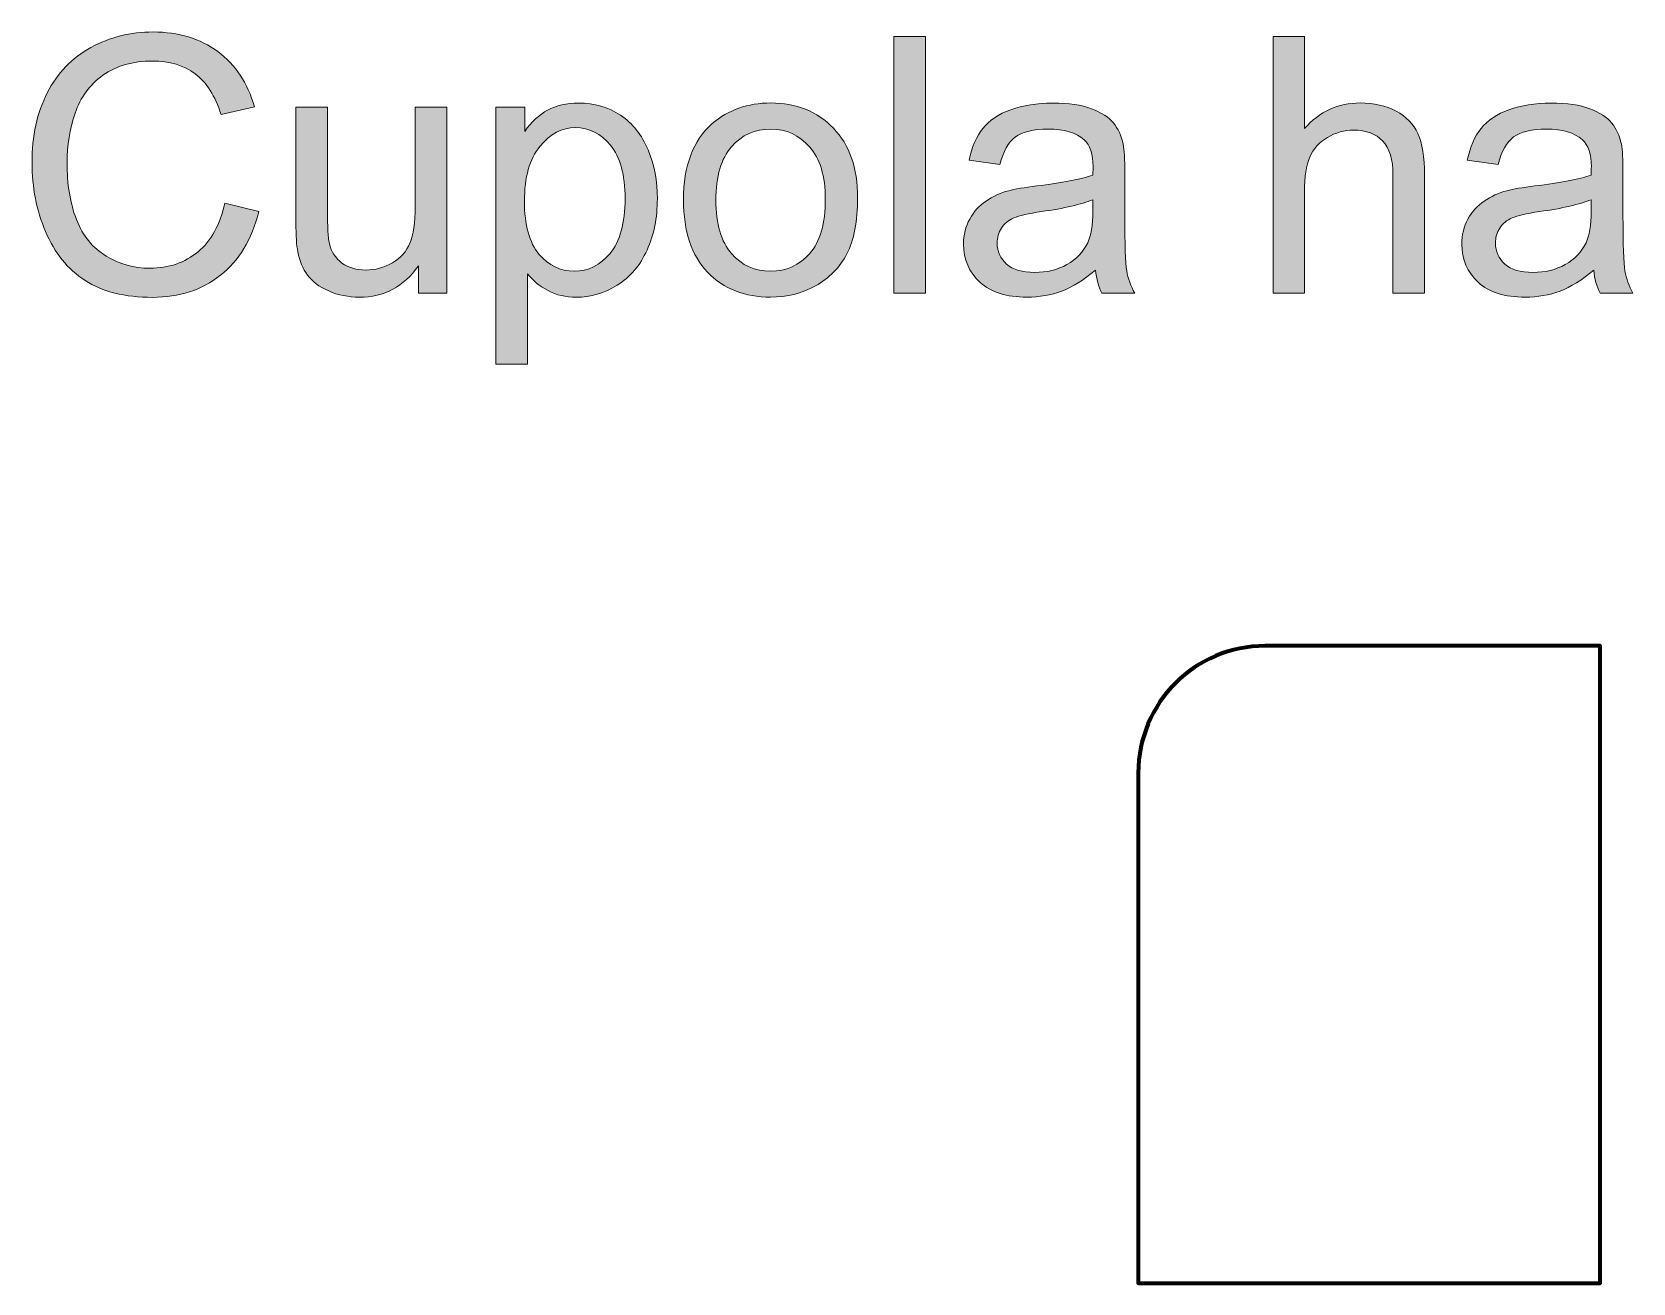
# Model space of a CAD drawing. Header units: inches. Extents: x 247 to 2765, y -1897 to -1110.
# Drawn here: x 1013.36 to 1032.27, y -1322.54 to -1307.76 of the extents above; entities that cross this region are included whole.
import ezdxf

# ---------------------------------------------------------------- set-up
doc = ezdxf.new("R2010")
doc.units = ezdxf.units.IN
doc.header["$MEASUREMENT"] = 0
doc.layers.add('Layer 1', color=7, linetype='Continuous')

# ---------------------------------------------------------------- blocks, each defined once
blk = doc.blocks.new('block 133')
at = {"layer": 'Layer 1', "true_color": 0x3cb54a}
h = blk.add_hatch(color=95, dxfattribs=at)
h.dxf.hatch_style = 2
edge = h.paths.add_edge_path()
edge.add_spline(control_points=[(1015.636, -1309.785), (1015.636, -1309.785), (1016.037, -1309.886), (1016.037, -1309.886), (1015.953, -1310.216), (1015.801, -1310.467), (1015.583, -1310.639), (1015.364, -1310.812), (1015.098, -1310.899), (1014.782, -1310.899), (1014.455, -1310.899), (1014.189, -1310.833), (1013.984, -1310.7), (1013.779, -1310.567), (1013.624, -1310.374), (1013.518, -1310.122), (1013.41, -1309.869), (1013.358, -1309.599), (1013.358, -1309.309), (1013.358, -1308.993), (1013.418, -1308.718), (1013.538, -1308.483), (1013.659, -1308.248), (1013.83, -1308.07), (1014.053, -1307.947), (1014.276, -1307.825), (1014.521, -1307.764), (1014.788, -1307.764), (1015.091, -1307.764), (1015.346, -1307.842), (1015.553, -1307.996), (1015.76, -1308.15), (1015.904, -1308.367), (1015.985, -1308.647), (1015.985, -1308.647), (1015.591, -1308.74), (1015.591, -1308.74), (1015.521, -1308.52), (1015.419, -1308.359), (1015.285, -1308.259), (1015.151, -1308.159), (1014.984, -1308.108), (1014.781, -1308.108), (1014.548, -1308.108), (1014.353, -1308.163), (1014.196, -1308.276), (1014.04, -1308.387), (1013.93, -1308.536), (1013.866, -1308.725), (1013.803, -1308.913), (1013.771, -1309.107), (1013.771, -1309.306), (1013.771, -1309.563), (1013.808, -1309.789), (1013.884, -1309.981), (1013.959, -1310.174), (1014.076, -1310.317), (1014.234, -1310.412), (1014.392, -1310.507), (1014.564, -1310.555), (1014.749, -1310.555), (1014.974, -1310.555), (1015.164, -1310.49), (1015.319, -1310.36), (1015.475, -1310.232), (1015.58, -1310.04), (1015.636, -1309.785)], knot_values=[0, 0, 0, 0, 1, 1, 1, 2, 2, 2, 3, 3, 3, 4, 4, 4, 5, 5, 5, 6, 6, 6, 7, 7, 7, 8, 8, 8, 9, 9, 9, 10, 10, 10, 11, 11, 11, 12, 12, 12, 13, 13, 13, 14, 14, 14, 15, 15, 15, 16, 16, 16, 17, 17, 17, 18, 18, 18, 19, 19, 19, 20, 20, 20, 21, 21, 21, 22, 22, 22, 22], degree=3, periodic=1)
h = blk.add_hatch(color=95, dxfattribs=at)
h.dxf.hatch_style = 2
h.paths.add_polyline_path([(1023.538, -1310.848), (1023.538, -1307.818), (1023.91, -1307.818), (1023.91, -1310.848)])
h = blk.add_hatch(color=95, dxfattribs=at)
h.dxf.hatch_style = 2
edge = h.paths.add_edge_path()
edge.add_spline(control_points=[(1028.017, -1310.848), (1028.017, -1310.848), (1028.017, -1307.818), (1028.017, -1307.818), (1028.017, -1307.818), (1028.389, -1307.818), (1028.389, -1307.818), (1028.389, -1307.818), (1028.389, -1308.904), (1028.389, -1308.904), (1028.563, -1308.704), (1028.782, -1308.603), (1029.046, -1308.603), (1029.209, -1308.603), (1029.35, -1308.635), (1029.47, -1308.698), (1029.59, -1308.763), (1029.675, -1308.852), (1029.727, -1308.965), (1029.779, -1309.077), (1029.805, -1309.241), (1029.805, -1309.457), (1029.805, -1309.457), (1029.805, -1310.848), (1029.805, -1310.848), (1029.805, -1310.848), (1029.433, -1310.848), (1029.433, -1310.848), (1029.433, -1310.848), (1029.433, -1309.457), (1029.433, -1309.457), (1029.433, -1309.271), (1029.393, -1309.135), (1029.311, -1309.051), (1029.231, -1308.966), (1029.117, -1308.924), (1028.97, -1308.924), (1028.859, -1308.924), (1028.756, -1308.953), (1028.658, -1309.01), (1028.56, -1309.067), (1028.491, -1309.145), (1028.451, -1309.242), (1028.409, -1309.34), (1028.388, -1309.475), (1028.388, -1309.647), (1028.388, -1309.647), (1028.388, -1310.848), (1028.388, -1310.848), (1028.388, -1310.848), (1028.017, -1310.848), (1028.017, -1310.848), (1028.017, -1310.848), (1028.017, -1310.848), (1028.017, -1310.848)], knot_values=[0, 0, 0, 0, 1, 1, 1, 2, 2, 2, 3, 3, 3, 4, 4, 4, 5, 5, 5, 6, 6, 6, 7, 7, 7, 8, 8, 8, 9, 9, 9, 10, 10, 10, 11, 11, 11, 12, 12, 12, 13, 13, 13, 14, 14, 14, 15, 15, 15, 16, 16, 16, 17, 17, 17, 18, 18, 18, 18], degree=3, periodic=1)
h = blk.add_hatch(color=95, dxfattribs=at)
h.dxf.hatch_style = 2
edge = h.paths.add_edge_path()
edge.add_spline(control_points=[(1017.922, -1310.848), (1017.922, -1310.848), (1017.922, -1310.525), (1017.922, -1310.525), (1017.751, -1310.773), (1017.518, -1310.897), (1017.225, -1310.897), (1017.095, -1310.897), (1016.974, -1310.873), (1016.862, -1310.823), (1016.749, -1310.773), (1016.666, -1310.711), (1016.612, -1310.636), (1016.557, -1310.561), (1016.519, -1310.469), (1016.497, -1310.36), (1016.482, -1310.287), (1016.475, -1310.172), (1016.475, -1310.013), (1016.475, -1310.013), (1016.475, -1308.653), (1016.475, -1308.653), (1016.475, -1308.653), (1016.847, -1308.653), (1016.847, -1308.653), (1016.847, -1308.653), (1016.847, -1309.871), (1016.847, -1309.871), (1016.847, -1310.065), (1016.855, -1310.196), (1016.87, -1310.264), (1016.893, -1310.361), (1016.943, -1310.438), (1017.019, -1310.494), (1017.095, -1310.549), (1017.188, -1310.577), (1017.3, -1310.577), (1017.412, -1310.577), (1017.516, -1310.548), (1017.615, -1310.491), (1017.712, -1310.434), (1017.782, -1310.356), (1017.822, -1310.258), (1017.862, -1310.16), (1017.884, -1310.016), (1017.884, -1309.829), (1017.884, -1309.829), (1017.884, -1308.653), (1017.884, -1308.653), (1017.884, -1308.653), (1018.256, -1308.653), (1018.256, -1308.653), (1018.256, -1308.653), (1018.256, -1310.848), (1018.256, -1310.848), (1018.256, -1310.848), (1017.922, -1310.848), (1017.922, -1310.848), (1017.922, -1310.848), (1017.922, -1310.848), (1017.922, -1310.848)], knot_values=[0, 0, 0, 0, 1, 1, 1, 2, 2, 2, 3, 3, 3, 4, 4, 4, 5, 5, 5, 6, 6, 6, 7, 7, 7, 8, 8, 8, 9, 9, 9, 10, 10, 10, 11, 11, 11, 12, 12, 12, 13, 13, 13, 14, 14, 14, 15, 15, 15, 16, 16, 16, 17, 17, 17, 18, 18, 18, 19, 19, 19, 20, 20, 20, 20], degree=3, periodic=1)
h = blk.add_hatch(color=95, dxfattribs=at)
h.dxf.hatch_style = 2
edge = h.paths.add_edge_path()
edge.add_spline(control_points=[(1018.838, -1311.689), (1018.838, -1311.689), (1018.838, -1308.653), (1018.838, -1308.653), (1018.838, -1308.653), (1019.177, -1308.653), (1019.177, -1308.653), (1019.177, -1308.653), (1019.177, -1308.939), (1019.177, -1308.939), (1019.257, -1308.827), (1019.346, -1308.743), (1019.448, -1308.687), (1019.549, -1308.632), (1019.671, -1308.604), (1019.814, -1308.604), (1020.001, -1308.604), (1020.166, -1308.652), (1020.31, -1308.748), (1020.453, -1308.844), (1020.561, -1308.981), (1020.634, -1309.157), (1020.707, -1309.332), (1020.744, -1309.525), (1020.744, -1309.734), (1020.744, -1309.959), (1020.704, -1310.161), (1020.622, -1310.341), (1020.542, -1310.521), (1020.425, -1310.659), (1020.271, -1310.754), (1020.118, -1310.851), (1019.956, -1310.898), (1019.787, -1310.898), (1019.663, -1310.898), (1019.551, -1310.872), (1019.453, -1310.82), (1019.355, -1310.767), (1019.273, -1310.701), (1019.21, -1310.621), (1019.21, -1310.621), (1019.21, -1311.689), (1019.21, -1311.689), (1019.21, -1311.689), (1018.838, -1311.689), (1018.838, -1311.689), (1018.838, -1311.689), (1018.838, -1311.689), (1018.838, -1311.689)], knot_values=[0, 0, 0, 0, 1, 1, 1, 2, 2, 2, 3, 3, 3, 4, 4, 4, 5, 5, 5, 6, 6, 6, 7, 7, 7, 8, 8, 8, 9, 9, 9, 10, 10, 10, 11, 11, 11, 12, 12, 12, 13, 13, 13, 14, 14, 14, 15, 15, 15, 16, 16, 16, 16], degree=3, periodic=1)
edge = h.paths.add_edge_path()
edge.add_spline(control_points=[(1019.174, -1309.763), (1019.174, -1310.045), (1019.232, -1310.254), (1019.346, -1310.388), (1019.46, -1310.524), (1019.599, -1310.591), (1019.762, -1310.591), (1019.927, -1310.591), (1020.068, -1310.521), (1020.186, -1310.381), (1020.303, -1310.241), (1020.363, -1310.024), (1020.363, -1309.731), (1020.363, -1309.451), (1020.305, -1309.241), (1020.19, -1309.103), (1020.075, -1308.963), (1019.938, -1308.894), (1019.778, -1308.894), (1019.62, -1308.894), (1019.479, -1308.968), (1019.357, -1309.116), (1019.235, -1309.264), (1019.174, -1309.48), (1019.174, -1309.763)], knot_values=[0, 0, 0, 0, 1, 1, 1, 2, 2, 2, 3, 3, 3, 4, 4, 4, 5, 5, 5, 6, 6, 6, 7, 7, 7, 8, 8, 8, 8], degree=3, periodic=1)
h = blk.add_hatch(color=95, dxfattribs=at)
h.dxf.hatch_style = 2
edge = h.paths.add_edge_path()
edge.add_spline(control_points=[(1021.053, -1309.75), (1021.053, -1309.344), (1021.166, -1309.043), (1021.392, -1308.847), (1021.581, -1308.684), (1021.812, -1308.603), (1022.083, -1308.603), (1022.384, -1308.603), (1022.632, -1308.702), (1022.823, -1308.9), (1023.015, -1309.098), (1023.11, -1309.371), (1023.11, -1309.719), (1023.11, -1310.002), (1023.067, -1310.224), (1022.983, -1310.386), (1022.898, -1310.548), (1022.774, -1310.673), (1022.612, -1310.763), (1022.45, -1310.853), (1022.274, -1310.897), (1022.082, -1310.897), (1021.775, -1310.897), (1021.527, -1310.799), (1021.337, -1310.602), (1021.148, -1310.405), (1021.053, -1310.121), (1021.053, -1309.75)], knot_values=[0, 0, 0, 0, 1, 1, 1, 2, 2, 2, 3, 3, 3, 4, 4, 4, 5, 5, 5, 6, 6, 6, 7, 7, 7, 8, 8, 8, 9, 9, 9, 9], degree=3, periodic=1)
edge = h.paths.add_edge_path()
edge.add_spline(control_points=[(1021.436, -1309.75), (1021.436, -1310.031), (1021.498, -1310.242), (1021.62, -1310.382), (1021.742, -1310.521), (1021.897, -1310.591), (1022.083, -1310.591), (1022.267, -1310.591), (1022.421, -1310.521), (1022.544, -1310.381), (1022.667, -1310.24), (1022.728, -1310.026), (1022.728, -1309.738), (1022.728, -1309.466), (1022.666, -1309.261), (1022.543, -1309.121), (1022.419, -1308.981), (1022.267, -1308.911), (1022.084, -1308.911), (1021.897, -1308.911), (1021.742, -1308.981), (1021.62, -1309.12), (1021.497, -1309.259), (1021.436, -1309.469), (1021.436, -1309.75)], knot_values=[0, 0, 0, 0, 1, 1, 1, 2, 2, 2, 3, 3, 3, 4, 4, 4, 5, 5, 5, 6, 6, 6, 7, 7, 7, 8, 8, 8, 8], degree=3, periodic=1)
h = blk.add_hatch(color=95, dxfattribs=at)
h.dxf.hatch_style = 2
edge = h.paths.add_edge_path()
edge.add_spline(control_points=[(1025.919, -1310.577), (1025.781, -1310.694), (1025.648, -1310.777), (1025.521, -1310.825), (1025.394, -1310.873), (1025.257, -1310.897), (1025.111, -1310.897), (1024.87, -1310.897), (1024.685, -1310.839), (1024.555, -1310.721), (1024.426, -1310.603), (1024.361, -1310.452), (1024.361, -1310.269), (1024.361, -1310.162), (1024.385, -1310.063), (1024.434, -1309.974), (1024.483, -1309.886), (1024.546, -1309.814), (1024.626, -1309.761), (1024.706, -1309.707), (1024.795, -1309.666), (1024.894, -1309.639), (1024.967, -1309.619), (1025.078, -1309.601), (1025.225, -1309.583), (1025.526, -1309.547), (1025.747, -1309.504), (1025.889, -1309.455), (1025.89, -1309.404), (1025.891, -1309.372), (1025.891, -1309.358), (1025.891, -1309.207), (1025.856, -1309.1), (1025.786, -1309.038), (1025.69, -1308.954), (1025.549, -1308.912), (1025.362, -1308.912), (1025.187, -1308.912), (1025.058, -1308.943), (1024.974, -1309.004), (1024.891, -1309.066), (1024.829, -1309.174), (1024.79, -1309.33), (1024.79, -1309.33), (1024.426, -1309.28), (1024.426, -1309.28), (1024.459, -1309.125), (1024.513, -1308.999), (1024.589, -1308.903), (1024.665, -1308.808), (1024.774, -1308.734), (1024.918, -1308.682), (1025.061, -1308.631), (1025.227, -1308.604), (1025.416, -1308.604), (1025.603, -1308.604), (1025.756, -1308.626), (1025.873, -1308.671), (1025.99, -1308.715), (1026.076, -1308.77), (1026.131, -1308.838), (1026.186, -1308.904), (1026.225, -1308.989), (1026.247, -1309.091), (1026.259, -1309.154), (1026.266, -1309.269), (1026.266, -1309.434), (1026.266, -1309.434), (1026.266, -1309.93), (1026.266, -1309.93), (1026.266, -1310.276), (1026.273, -1310.495), (1026.288, -1310.586), (1026.304, -1310.677), (1026.336, -1310.766), (1026.383, -1310.85), (1026.383, -1310.85), (1025.994, -1310.85), (1025.994, -1310.85), (1025.955, -1310.77), (1025.93, -1310.68), (1025.919, -1310.577)], knot_values=[0, 0, 0, 0, 1, 1, 1, 2, 2, 2, 3, 3, 3, 4, 4, 4, 5, 5, 5, 6, 6, 6, 7, 7, 7, 8, 8, 8, 9, 9, 9, 10, 10, 10, 11, 11, 11, 12, 12, 12, 13, 13, 13, 14, 14, 14, 15, 15, 15, 16, 16, 16, 17, 17, 17, 18, 18, 18, 19, 19, 19, 20, 20, 20, 21, 21, 21, 22, 22, 22, 23, 23, 23, 24, 24, 24, 25, 25, 25, 26, 26, 26, 27, 27, 27, 27], degree=3, periodic=1)
edge = h.paths.add_edge_path()
edge.add_spline(control_points=[(1025.888, -1309.746), (1025.753, -1309.8), (1025.55, -1309.848), (1025.28, -1309.886), (1025.127, -1309.908), (1025.019, -1309.933), (1024.956, -1309.96), (1024.892, -1309.988), (1024.843, -1310.028), (1024.809, -1310.082), (1024.774, -1310.135), (1024.758, -1310.193), (1024.758, -1310.259), (1024.758, -1310.357), (1024.794, -1310.441), (1024.869, -1310.506), (1024.945, -1310.573), (1025.055, -1310.605), (1025.2, -1310.605), (1025.343, -1310.605), (1025.471, -1310.574), (1025.582, -1310.511), (1025.693, -1310.448), (1025.776, -1310.363), (1025.828, -1310.254), (1025.868, -1310.171), (1025.888, -1310.046), (1025.888, -1309.882), (1025.888, -1309.882), (1025.888, -1309.746), (1025.888, -1309.746), (1025.888, -1309.746), (1025.888, -1309.746), (1025.888, -1309.746)], knot_values=[0, 0, 0, 0, 1, 1, 1, 2, 2, 2, 3, 3, 3, 4, 4, 4, 5, 5, 5, 6, 6, 6, 7, 7, 7, 8, 8, 8, 9, 9, 9, 10, 10, 10, 11, 11, 11, 11], degree=3, periodic=1)
h = blk.add_hatch(color=95, dxfattribs=at)
h.dxf.hatch_style = 2
edge = h.paths.add_edge_path()
edge.add_spline(control_points=[(1031.804, -1310.577), (1031.666, -1310.694), (1031.533, -1310.777), (1031.406, -1310.825), (1031.278, -1310.873), (1031.142, -1310.897), (1030.996, -1310.897), (1030.754, -1310.897), (1030.569, -1310.839), (1030.44, -1310.721), (1030.31, -1310.603), (1030.246, -1310.452), (1030.246, -1310.269), (1030.246, -1310.162), (1030.27, -1310.063), (1030.319, -1309.974), (1030.368, -1309.886), (1030.432, -1309.814), (1030.511, -1309.761), (1030.59, -1309.707), (1030.68, -1309.666), (1030.779, -1309.639), (1030.852, -1309.619), (1030.962, -1309.601), (1031.11, -1309.583), (1031.411, -1309.547), (1031.632, -1309.504), (1031.774, -1309.455), (1031.775, -1309.404), (1031.776, -1309.372), (1031.776, -1309.358), (1031.776, -1309.207), (1031.74, -1309.1), (1031.671, -1309.038), (1031.575, -1308.954), (1031.434, -1308.912), (1031.247, -1308.912), (1031.072, -1308.912), (1030.942, -1308.943), (1030.858, -1309.004), (1030.775, -1309.066), (1030.714, -1309.174), (1030.674, -1309.33), (1030.674, -1309.33), (1030.31, -1309.28), (1030.31, -1309.28), (1030.344, -1309.125), (1030.398, -1308.999), (1030.474, -1308.903), (1030.549, -1308.808), (1030.659, -1308.734), (1030.803, -1308.682), (1030.946, -1308.631), (1031.112, -1308.604), (1031.301, -1308.604), (1031.488, -1308.604), (1031.641, -1308.626), (1031.758, -1308.671), (1031.875, -1308.715), (1031.961, -1308.77), (1032.016, -1308.838), (1032.071, -1308.904), (1032.11, -1308.989), (1032.131, -1309.091), (1032.144, -1309.154), (1032.15, -1309.269), (1032.15, -1309.434), (1032.15, -1309.434), (1032.15, -1309.93), (1032.15, -1309.93), (1032.15, -1310.276), (1032.158, -1310.495), (1032.173, -1310.586), (1032.189, -1310.677), (1032.221, -1310.766), (1032.268, -1310.85), (1032.268, -1310.85), (1031.879, -1310.85), (1031.879, -1310.85), (1031.84, -1310.77), (1031.815, -1310.68), (1031.804, -1310.577)], knot_values=[0, 0, 0, 0, 1, 1, 1, 2, 2, 2, 3, 3, 3, 4, 4, 4, 5, 5, 5, 6, 6, 6, 7, 7, 7, 8, 8, 8, 9, 9, 9, 10, 10, 10, 11, 11, 11, 12, 12, 12, 13, 13, 13, 14, 14, 14, 15, 15, 15, 16, 16, 16, 17, 17, 17, 18, 18, 18, 19, 19, 19, 20, 20, 20, 21, 21, 21, 22, 22, 22, 23, 23, 23, 24, 24, 24, 25, 25, 25, 26, 26, 26, 27, 27, 27, 27], degree=3, periodic=1)
edge = h.paths.add_edge_path()
edge.add_spline(control_points=[(1031.774, -1309.746), (1031.638, -1309.8), (1031.436, -1309.848), (1031.165, -1309.886), (1031.012, -1309.908), (1030.905, -1309.933), (1030.841, -1309.96), (1030.777, -1309.988), (1030.729, -1310.028), (1030.694, -1310.082), (1030.659, -1310.135), (1030.643, -1310.193), (1030.643, -1310.259), (1030.643, -1310.357), (1030.68, -1310.441), (1030.755, -1310.506), (1030.83, -1310.573), (1030.94, -1310.605), (1031.085, -1310.605), (1031.229, -1310.605), (1031.357, -1310.574), (1031.468, -1310.511), (1031.579, -1310.448), (1031.662, -1310.363), (1031.714, -1310.254), (1031.754, -1310.171), (1031.774, -1310.046), (1031.774, -1309.882), (1031.774, -1309.882), (1031.774, -1309.746), (1031.774, -1309.746), (1031.774, -1309.746), (1031.774, -1309.746), (1031.774, -1309.746)], knot_values=[0, 0, 0, 0, 1, 1, 1, 2, 2, 2, 3, 3, 3, 4, 4, 4, 5, 5, 5, 6, 6, 6, 7, 7, 7, 8, 8, 8, 9, 9, 9, 10, 10, 10, 11, 11, 11, 11], degree=3, periodic=1)
at = {"layer": 'Layer 1', "lineweight": 0}
blk.add_lwpolyline([(1023.538, -1310.848), (1023.538, -1307.818), (1023.91, -1307.818), (1023.91, -1310.848), (1023.538, -1310.848)], dxfattribs=at)
for points, knots in [([(1015.636, -1309.785), (1015.636, -1309.785), (1016.037, -1309.886), (1016.037, -1309.886), (1015.953, -1310.216), (1015.801, -1310.467), (1015.583, -1310.639), (1015.364, -1310.812), (1015.098, -1310.899), (1014.782, -1310.899), (1014.455, -1310.899), (1014.189, -1310.833), (1013.984, -1310.7), (1013.779, -1310.567), (1013.624, -1310.374), (1013.518, -1310.122), (1013.41, -1309.869), (1013.358, -1309.599), (1013.358, -1309.309), (1013.358, -1308.993), (1013.418, -1308.718), (1013.538, -1308.483), (1013.659, -1308.248), (1013.83, -1308.07), (1014.053, -1307.947), (1014.276, -1307.825), (1014.521, -1307.764), (1014.788, -1307.764), (1015.091, -1307.764), (1015.346, -1307.842), (1015.553, -1307.996), (1015.76, -1308.15), (1015.904, -1308.367), (1015.985, -1308.647), (1015.985, -1308.647), (1015.591, -1308.74), (1015.591, -1308.74), (1015.521, -1308.52), (1015.419, -1308.359), (1015.285, -1308.259), (1015.151, -1308.159), (1014.984, -1308.108), (1014.781, -1308.108), (1014.548, -1308.108), (1014.353, -1308.163), (1014.196, -1308.276), (1014.04, -1308.387), (1013.93, -1308.536), (1013.866, -1308.725), (1013.803, -1308.913), (1013.771, -1309.107), (1013.771, -1309.306), (1013.771, -1309.563), (1013.808, -1309.789), (1013.884, -1309.981), (1013.959, -1310.174), (1014.076, -1310.317), (1014.234, -1310.412), (1014.392, -1310.507), (1014.564, -1310.555), (1014.749, -1310.555), (1014.974, -1310.555), (1015.164, -1310.49), (1015.319, -1310.36), (1015.475, -1310.232), (1015.58, -1310.04), (1015.636, -1309.785)], [0, 0, 0, 0, 1, 1, 1, 2, 2, 2, 3, 3, 3, 4, 4, 4, 5, 5, 5, 6, 6, 6, 7, 7, 7, 8, 8, 8, 9, 9, 9, 10, 10, 10, 11, 11, 11, 12, 12, 12, 13, 13, 13, 14, 14, 14, 15, 15, 15, 16, 16, 16, 17, 17, 17, 18, 18, 18, 19, 19, 19, 20, 20, 20, 21, 21, 21, 22, 22, 22, 22]), ([(1028.017, -1310.848), (1028.017, -1310.848), (1028.017, -1307.818), (1028.017, -1307.818), (1028.017, -1307.818), (1028.389, -1307.818), (1028.389, -1307.818), (1028.389, -1307.818), (1028.389, -1308.904), (1028.389, -1308.904), (1028.563, -1308.704), (1028.782, -1308.603), (1029.046, -1308.603), (1029.209, -1308.603), (1029.35, -1308.635), (1029.47, -1308.698), (1029.59, -1308.763), (1029.675, -1308.852), (1029.727, -1308.965), (1029.779, -1309.077), (1029.805, -1309.241), (1029.805, -1309.457), (1029.805, -1309.457), (1029.805, -1310.848), (1029.805, -1310.848), (1029.805, -1310.848), (1029.433, -1310.848), (1029.433, -1310.848), (1029.433, -1310.848), (1029.433, -1309.457), (1029.433, -1309.457), (1029.433, -1309.271), (1029.393, -1309.135), (1029.311, -1309.051), (1029.231, -1308.966), (1029.117, -1308.924), (1028.97, -1308.924), (1028.859, -1308.924), (1028.756, -1308.953), (1028.658, -1309.01), (1028.56, -1309.067), (1028.491, -1309.145), (1028.451, -1309.242), (1028.409, -1309.34), (1028.388, -1309.475), (1028.388, -1309.647), (1028.388, -1309.647), (1028.388, -1310.848), (1028.388, -1310.848), (1028.388, -1310.848), (1028.017, -1310.848), (1028.017, -1310.848), (1028.017, -1310.848), (1028.017, -1310.848), (1028.017, -1310.848)], [0, 0, 0, 0, 1, 1, 1, 2, 2, 2, 3, 3, 3, 4, 4, 4, 5, 5, 5, 6, 6, 6, 7, 7, 7, 8, 8, 8, 9, 9, 9, 10, 10, 10, 11, 11, 11, 12, 12, 12, 13, 13, 13, 14, 14, 14, 15, 15, 15, 16, 16, 16, 17, 17, 17, 18, 18, 18, 18]), ([(1017.922, -1310.848), (1017.922, -1310.848), (1017.922, -1310.525), (1017.922, -1310.525), (1017.751, -1310.773), (1017.518, -1310.897), (1017.225, -1310.897), (1017.095, -1310.897), (1016.974, -1310.873), (1016.862, -1310.823), (1016.749, -1310.773), (1016.666, -1310.711), (1016.612, -1310.636), (1016.557, -1310.561), (1016.519, -1310.469), (1016.497, -1310.36), (1016.482, -1310.287), (1016.475, -1310.172), (1016.475, -1310.013), (1016.475, -1310.013), (1016.475, -1308.653), (1016.475, -1308.653), (1016.475, -1308.653), (1016.847, -1308.653), (1016.847, -1308.653), (1016.847, -1308.653), (1016.847, -1309.871), (1016.847, -1309.871), (1016.847, -1310.065), (1016.855, -1310.196), (1016.87, -1310.264), (1016.893, -1310.361), (1016.943, -1310.438), (1017.019, -1310.494), (1017.095, -1310.549), (1017.188, -1310.577), (1017.3, -1310.577), (1017.412, -1310.577), (1017.516, -1310.548), (1017.615, -1310.491), (1017.712, -1310.434), (1017.782, -1310.356), (1017.822, -1310.258), (1017.862, -1310.16), (1017.884, -1310.016), (1017.884, -1309.829), (1017.884, -1309.829), (1017.884, -1308.653), (1017.884, -1308.653), (1017.884, -1308.653), (1018.256, -1308.653), (1018.256, -1308.653), (1018.256, -1308.653), (1018.256, -1310.848), (1018.256, -1310.848), (1018.256, -1310.848), (1017.922, -1310.848), (1017.922, -1310.848), (1017.922, -1310.848), (1017.922, -1310.848), (1017.922, -1310.848)], [0, 0, 0, 0, 1, 1, 1, 2, 2, 2, 3, 3, 3, 4, 4, 4, 5, 5, 5, 6, 6, 6, 7, 7, 7, 8, 8, 8, 9, 9, 9, 10, 10, 10, 11, 11, 11, 12, 12, 12, 13, 13, 13, 14, 14, 14, 15, 15, 15, 16, 16, 16, 17, 17, 17, 18, 18, 18, 19, 19, 19, 20, 20, 20, 20]), ([(1018.838, -1311.689), (1018.838, -1311.689), (1018.838, -1308.653), (1018.838, -1308.653), (1018.838, -1308.653), (1019.177, -1308.653), (1019.177, -1308.653), (1019.177, -1308.653), (1019.177, -1308.939), (1019.177, -1308.939), (1019.257, -1308.827), (1019.346, -1308.743), (1019.448, -1308.687), (1019.549, -1308.632), (1019.671, -1308.604), (1019.814, -1308.604), (1020.001, -1308.604), (1020.166, -1308.652), (1020.31, -1308.748), (1020.453, -1308.844), (1020.561, -1308.981), (1020.634, -1309.157), (1020.707, -1309.332), (1020.744, -1309.525), (1020.744, -1309.734), (1020.744, -1309.959), (1020.704, -1310.161), (1020.622, -1310.341), (1020.542, -1310.521), (1020.425, -1310.659), (1020.271, -1310.754), (1020.118, -1310.851), (1019.956, -1310.898), (1019.787, -1310.898), (1019.663, -1310.898), (1019.551, -1310.872), (1019.453, -1310.82), (1019.355, -1310.767), (1019.273, -1310.701), (1019.21, -1310.621), (1019.21, -1310.621), (1019.21, -1311.689), (1019.21, -1311.689), (1019.21, -1311.689), (1018.838, -1311.689), (1018.838, -1311.689), (1018.838, -1311.689), (1018.838, -1311.689), (1018.838, -1311.689)], [0, 0, 0, 0, 1, 1, 1, 2, 2, 2, 3, 3, 3, 4, 4, 4, 5, 5, 5, 6, 6, 6, 7, 7, 7, 8, 8, 8, 9, 9, 9, 10, 10, 10, 11, 11, 11, 12, 12, 12, 13, 13, 13, 14, 14, 14, 15, 15, 15, 16, 16, 16, 16]), ([(1021.053, -1309.75), (1021.053, -1309.344), (1021.166, -1309.043), (1021.392, -1308.847), (1021.581, -1308.684), (1021.812, -1308.603), (1022.083, -1308.603), (1022.384, -1308.603), (1022.632, -1308.702), (1022.823, -1308.9), (1023.015, -1309.098), (1023.11, -1309.371), (1023.11, -1309.719), (1023.11, -1310.002), (1023.067, -1310.224), (1022.983, -1310.386), (1022.898, -1310.548), (1022.774, -1310.673), (1022.612, -1310.763), (1022.45, -1310.853), (1022.274, -1310.897), (1022.082, -1310.897), (1021.775, -1310.897), (1021.527, -1310.799), (1021.337, -1310.602), (1021.148, -1310.405), (1021.053, -1310.121), (1021.053, -1309.75)], [0, 0, 0, 0, 1, 1, 1, 2, 2, 2, 3, 3, 3, 4, 4, 4, 5, 5, 5, 6, 6, 6, 7, 7, 7, 8, 8, 8, 9, 9, 9, 9]), ([(1025.919, -1310.577), (1025.781, -1310.694), (1025.648, -1310.777), (1025.521, -1310.825), (1025.394, -1310.873), (1025.257, -1310.897), (1025.111, -1310.897), (1024.87, -1310.897), (1024.685, -1310.839), (1024.555, -1310.721), (1024.426, -1310.603), (1024.361, -1310.452), (1024.361, -1310.269), (1024.361, -1310.162), (1024.385, -1310.063), (1024.434, -1309.974), (1024.483, -1309.886), (1024.546, -1309.814), (1024.626, -1309.761), (1024.706, -1309.707), (1024.795, -1309.666), (1024.894, -1309.639), (1024.967, -1309.619), (1025.078, -1309.601), (1025.225, -1309.583), (1025.526, -1309.547), (1025.747, -1309.504), (1025.889, -1309.455), (1025.89, -1309.404), (1025.891, -1309.372), (1025.891, -1309.358), (1025.891, -1309.207), (1025.856, -1309.1), (1025.786, -1309.038), (1025.69, -1308.954), (1025.549, -1308.912), (1025.362, -1308.912), (1025.187, -1308.912), (1025.058, -1308.943), (1024.974, -1309.004), (1024.891, -1309.066), (1024.829, -1309.174), (1024.79, -1309.33), (1024.79, -1309.33), (1024.426, -1309.28), (1024.426, -1309.28), (1024.459, -1309.125), (1024.513, -1308.999), (1024.589, -1308.903), (1024.665, -1308.808), (1024.774, -1308.734), (1024.918, -1308.682), (1025.061, -1308.631), (1025.227, -1308.604), (1025.416, -1308.604), (1025.603, -1308.604), (1025.756, -1308.626), (1025.873, -1308.671), (1025.99, -1308.715), (1026.076, -1308.77), (1026.131, -1308.838), (1026.186, -1308.904), (1026.225, -1308.989), (1026.247, -1309.091), (1026.259, -1309.154), (1026.266, -1309.269), (1026.266, -1309.434), (1026.266, -1309.434), (1026.266, -1309.93), (1026.266, -1309.93), (1026.266, -1310.276), (1026.273, -1310.495), (1026.288, -1310.586), (1026.304, -1310.677), (1026.336, -1310.766), (1026.383, -1310.85), (1026.383, -1310.85), (1025.994, -1310.85), (1025.994, -1310.85), (1025.955, -1310.77), (1025.93, -1310.68), (1025.919, -1310.577)], [0, 0, 0, 0, 1, 1, 1, 2, 2, 2, 3, 3, 3, 4, 4, 4, 5, 5, 5, 6, 6, 6, 7, 7, 7, 8, 8, 8, 9, 9, 9, 10, 10, 10, 11, 11, 11, 12, 12, 12, 13, 13, 13, 14, 14, 14, 15, 15, 15, 16, 16, 16, 17, 17, 17, 18, 18, 18, 19, 19, 19, 20, 20, 20, 21, 21, 21, 22, 22, 22, 23, 23, 23, 24, 24, 24, 25, 25, 25, 26, 26, 26, 27, 27, 27, 27]), ([(1031.804, -1310.577), (1031.666, -1310.694), (1031.533, -1310.777), (1031.406, -1310.825), (1031.278, -1310.873), (1031.142, -1310.897), (1030.996, -1310.897), (1030.754, -1310.897), (1030.569, -1310.839), (1030.44, -1310.721), (1030.31, -1310.603), (1030.246, -1310.452), (1030.246, -1310.269), (1030.246, -1310.162), (1030.27, -1310.063), (1030.319, -1309.974), (1030.368, -1309.886), (1030.432, -1309.814), (1030.511, -1309.761), (1030.59, -1309.707), (1030.68, -1309.666), (1030.779, -1309.639), (1030.852, -1309.619), (1030.962, -1309.601), (1031.11, -1309.583), (1031.411, -1309.547), (1031.632, -1309.504), (1031.774, -1309.455), (1031.775, -1309.404), (1031.776, -1309.372), (1031.776, -1309.358), (1031.776, -1309.207), (1031.74, -1309.1), (1031.671, -1309.038), (1031.575, -1308.954), (1031.434, -1308.912), (1031.247, -1308.912), (1031.072, -1308.912), (1030.942, -1308.943), (1030.858, -1309.004), (1030.775, -1309.066), (1030.714, -1309.174), (1030.674, -1309.33), (1030.674, -1309.33), (1030.31, -1309.28), (1030.31, -1309.28), (1030.344, -1309.125), (1030.398, -1308.999), (1030.474, -1308.903), (1030.549, -1308.808), (1030.659, -1308.734), (1030.803, -1308.682), (1030.946, -1308.631), (1031.112, -1308.604), (1031.301, -1308.604), (1031.488, -1308.604), (1031.641, -1308.626), (1031.758, -1308.671), (1031.875, -1308.715), (1031.961, -1308.77), (1032.016, -1308.838), (1032.071, -1308.904), (1032.11, -1308.989), (1032.131, -1309.091), (1032.144, -1309.154), (1032.15, -1309.269), (1032.15, -1309.434), (1032.15, -1309.434), (1032.15, -1309.93), (1032.15, -1309.93), (1032.15, -1310.276), (1032.158, -1310.495), (1032.173, -1310.586), (1032.189, -1310.677), (1032.221, -1310.766), (1032.268, -1310.85), (1032.268, -1310.85), (1031.879, -1310.85), (1031.879, -1310.85), (1031.84, -1310.77), (1031.815, -1310.68), (1031.804, -1310.577)], [0, 0, 0, 0, 1, 1, 1, 2, 2, 2, 3, 3, 3, 4, 4, 4, 5, 5, 5, 6, 6, 6, 7, 7, 7, 8, 8, 8, 9, 9, 9, 10, 10, 10, 11, 11, 11, 12, 12, 12, 13, 13, 13, 14, 14, 14, 15, 15, 15, 16, 16, 16, 17, 17, 17, 18, 18, 18, 19, 19, 19, 20, 20, 20, 21, 21, 21, 22, 22, 22, 23, 23, 23, 24, 24, 24, 25, 25, 25, 26, 26, 26, 27, 27, 27, 27]), ([(1019.174, -1309.763), (1019.174, -1310.045), (1019.232, -1310.254), (1019.346, -1310.388), (1019.46, -1310.524), (1019.599, -1310.591), (1019.762, -1310.591), (1019.927, -1310.591), (1020.068, -1310.521), (1020.186, -1310.381), (1020.303, -1310.241), (1020.363, -1310.024), (1020.363, -1309.731), (1020.363, -1309.451), (1020.305, -1309.241), (1020.19, -1309.103), (1020.075, -1308.963), (1019.938, -1308.894), (1019.778, -1308.894), (1019.62, -1308.894), (1019.479, -1308.968), (1019.357, -1309.116), (1019.235, -1309.264), (1019.174, -1309.48), (1019.174, -1309.763)], [0, 0, 0, 0, 1, 1, 1, 2, 2, 2, 3, 3, 3, 4, 4, 4, 5, 5, 5, 6, 6, 6, 7, 7, 7, 8, 8, 8, 8]), ([(1021.436, -1309.75), (1021.436, -1310.031), (1021.498, -1310.242), (1021.62, -1310.382), (1021.742, -1310.521), (1021.897, -1310.591), (1022.083, -1310.591), (1022.267, -1310.591), (1022.421, -1310.521), (1022.544, -1310.381), (1022.667, -1310.24), (1022.728, -1310.026), (1022.728, -1309.738), (1022.728, -1309.466), (1022.666, -1309.261), (1022.543, -1309.121), (1022.419, -1308.981), (1022.267, -1308.911), (1022.084, -1308.911), (1021.897, -1308.911), (1021.742, -1308.981), (1021.62, -1309.12), (1021.497, -1309.259), (1021.436, -1309.469), (1021.436, -1309.75)], [0, 0, 0, 0, 1, 1, 1, 2, 2, 2, 3, 3, 3, 4, 4, 4, 5, 5, 5, 6, 6, 6, 7, 7, 7, 8, 8, 8, 8]), ([(1025.888, -1309.746), (1025.753, -1309.8), (1025.55, -1309.848), (1025.28, -1309.886), (1025.127, -1309.908), (1025.019, -1309.933), (1024.956, -1309.96), (1024.892, -1309.988), (1024.843, -1310.028), (1024.809, -1310.082), (1024.774, -1310.135), (1024.758, -1310.193), (1024.758, -1310.259), (1024.758, -1310.357), (1024.794, -1310.441), (1024.869, -1310.506), (1024.945, -1310.573), (1025.055, -1310.605), (1025.2, -1310.605), (1025.343, -1310.605), (1025.471, -1310.574), (1025.582, -1310.511), (1025.693, -1310.448), (1025.776, -1310.363), (1025.828, -1310.254), (1025.868, -1310.171), (1025.888, -1310.046), (1025.888, -1309.882), (1025.888, -1309.882), (1025.888, -1309.746), (1025.888, -1309.746), (1025.888, -1309.746), (1025.888, -1309.746), (1025.888, -1309.746)], [0, 0, 0, 0, 1, 1, 1, 2, 2, 2, 3, 3, 3, 4, 4, 4, 5, 5, 5, 6, 6, 6, 7, 7, 7, 8, 8, 8, 9, 9, 9, 10, 10, 10, 11, 11, 11, 11]), ([(1031.774, -1309.746), (1031.638, -1309.8), (1031.436, -1309.848), (1031.165, -1309.886), (1031.012, -1309.908), (1030.905, -1309.933), (1030.841, -1309.96), (1030.777, -1309.988), (1030.729, -1310.028), (1030.694, -1310.082), (1030.659, -1310.135), (1030.643, -1310.193), (1030.643, -1310.259), (1030.643, -1310.357), (1030.68, -1310.441), (1030.755, -1310.506), (1030.83, -1310.573), (1030.94, -1310.605), (1031.085, -1310.605), (1031.229, -1310.605), (1031.357, -1310.574), (1031.468, -1310.511), (1031.579, -1310.448), (1031.662, -1310.363), (1031.714, -1310.254), (1031.754, -1310.171), (1031.774, -1310.046), (1031.774, -1309.882), (1031.774, -1309.882), (1031.774, -1309.746), (1031.774, -1309.746), (1031.774, -1309.746), (1031.774, -1309.746), (1031.774, -1309.746)], [0, 0, 0, 0, 1, 1, 1, 2, 2, 2, 3, 3, 3, 4, 4, 4, 5, 5, 5, 6, 6, 6, 7, 7, 7, 8, 8, 8, 9, 9, 9, 10, 10, 10, 11, 11, 11, 11])]:
    blk.add_open_spline(points, degree=3, knots=knots, dxfattribs=at)

msp = doc.modelspace()

# ---------------------------------------------------------------- linework, layer by layer
at = {"layer": 'Layer 1', "color": 18, "lineweight": 70, "true_color": 0x010101}
msp.add_open_spline([(1031.88, -1315.017), (1031.88, -1315.017), (1031.88, -1322.544), (1031.88, -1322.544), (1031.88, -1322.544), (1026.425, -1322.544), (1026.425, -1322.544), (1026.425, -1322.544), (1026.425, -1316.517), (1026.425, -1316.517), (1026.425, -1315.689), (1027.096, -1315.017), (1027.925, -1315.017), (1027.925, -1315.017), (1031.88, -1315.017), (1031.88, -1315.017), (1031.88, -1315.017), (1031.88, -1315.017), (1031.88, -1315.017)], degree=3, knots=[0, 0, 0, 0, 1, 1, 1, 2, 2, 2, 3, 3, 3, 4, 4, 4, 5, 5, 5, 6, 6, 6, 6], dxfattribs=at)

# ---------------------------------------------------------------- block references
at = {"layer": 'Layer 1'}
msp.add_blockref('block 133', (0, 0), dxfattribs=at)

doc.saveas('drawing.dxf')
